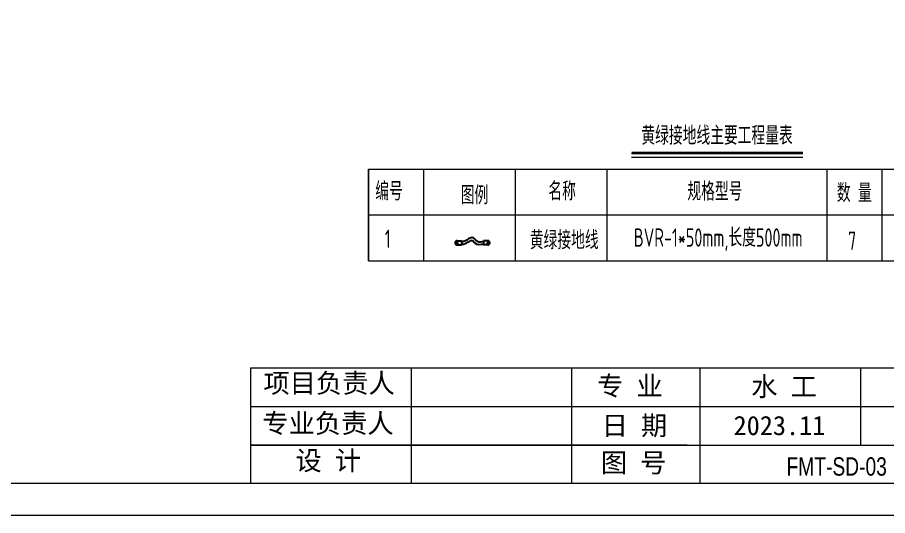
# Model space of a CAD drawing. Header units: millimetres. Extents: x 4 to 2106212, y -117026 to 198097.
# Drawn here: x 1247756 to 1295200, y -117026 to -89853 of the extents above; entities that cross this region are included whole.
import ezdxf
from ezdxf.enums import TextEntityAlignment as Align

# ---------------------------------------------------------------- set-up
doc = ezdxf.new("R2010")
doc.units = ezdxf.units.MM
doc.layers.add('图框', color=7, linetype='Continuous', lineweight=13)
doc.layers.add('文本', color=3, linetype='Continuous', lineweight=13)
doc.layers.add('接地线', color=7, linetype='Continuous')
doc.styles.add('Arial', font='arial.ttf')
doc.styles.add('hztxt', font='ros1.shx', dxfattribs={"width": 0.8, "bigfont": 'hztxt.shx'})
doc.styles.get("Standard").update_dxf_attribs({"font": 'arial.ttf'})

# ---------------------------------------------------------------- blocks, each defined once
blk = doc.blocks.new('GW-TK')
at = {"layer": '图框', "linetype": 'Continuous'}
for p, q in [((927383.55, 464441.02), (927383.55, 464423.01)), ((927408.55, 464441.02), (927408.55, 464423.01)), ((927433.55, 464441.02), (927433.55, 464423.01)), ((927453.55, 464441.02), (927453.55, 464423.01)), ((927478.55, 464441.02), (927478.55, 464429.01)), ((927383.55, 464435.01), (927523.55, 464435.01)), ((927451.56, 464429.01), (927383.55, 464429.01)), ((927383.55, 464429.01), (927598.55, 464429.01))]:
    blk.add_line(p, q, dxfattribs=at)
at = {"layer": '图框'}
for points in [[(927183.55, 464715.01), (927603.55, 464715.01), (927603.55, 464418.01), (927183.55, 464418.01)], [(927188.55, 464710.01), (927598.55, 464710.01), (927598.55, 464423.01), (927188.55, 464423.01)]]:
    blk.add_lwpolyline(points, close=True, dxfattribs=at)
at = {"layer": '图框', "linetype": 'Continuous'}
blk.add_lwpolyline([(927383.55, 464441.02), (927598.55, 464441.02)], dxfattribs=at)
at = {"layer": '图框', "linetype": 'Continuous', "char_height": 3, "attachment_point": 1}
for s, width, heights, insert in [('{\\fSimSun|b0|i0|c134|p2;项目负责人}', 26.0225, [0], (927385.56, 464440.15)), ('{\\fSimSun|b0|i0|c134|p2;专 业}', 12.8345, [0], (927437.53, 464439.73)), ('{\\fSimSun|b0|i0|c134|p2;专业负责人}', 24.6361, [2.04], (927385.39, 464433.9)), ('{\\fSimSun|b0|i0|c134|p2;日 期}', 11.224, [0], (927438.25, 464433.55)), ('{\\fSimSun|b0|i0|c134|p2;设 计}', 16.2353, [0], (927390.55, 464428.09)), ('{\\fSimSun|b0|i0|c134|p2;图 号}', 23.6261, [0], (927438.11, 464427.75))]:
    blk.add_mtext_dynamic_manual_height_columns(s, width=width, gutter_width=17.5, heights=heights, dxfattribs=dict(at, insert=insert))
at = {"layer": '图框', "color": 3, "linetype": 'Continuous', "char_height": 3, "attachment_point": 1}
for s, insert in [('{\\fSimSun|b0|i0|c134|p2;水 工}', (927461.55, 464439.63)), ('{\\fSimSun|b0|i0|c134|p2;2023.11}', (927458.8, 464433.55))]:
    blk.add_mtext_dynamic_manual_height_columns(s, width=11.224, gutter_width=17.5, heights=[0], dxfattribs=dict(at, insert=insert))
blk = doc.blocks.new('agargargarg')
at = {"layer": '接地线', "color": 2, "ltscale": 10}
for p, q in [((-4048, -28), (-2863, -28)), ((-4048, -1133), (-2863, -1133)), ((-2863, -28), (-2863, -1133)), ((4358, -28), (3173, -28)), ((3173, -28), (3173, -1133)), ((4358, -1133), (3173, -1133))]:
    blk.add_line(p, q, dxfattribs=at)
for centre in [(-4048, -581), (4358, -581)]:
    blk.add_circle(centre, 190, dxfattribs=at)
for centre, start, end in [((-4048, -581), 90, 270), ((4358, -581), 270, 90)]:
    blk.add_arc(centre, 553, start, end, dxfattribs=at)
at = {"layer": '接地线', "color": 3, "ltscale": 10}
for points in [[(3173, -186), (1523, -245), (346, 789), (-2293, -186), (-2863, -186)], [(3173, -1005), (989, -766), (106, -30), (-2293, -1005), (-2863, -1005)]]:
    blk.add_spline(points, degree=3, dxfattribs=at)

msp = doc.modelspace()

# ---------------------------------------------------------------- linework, layer by layer
at = {"layer": '文本', "color": 7, "linetype": 'ByBlock', "lineweight": 5}
for p, q in [((1281246.1083, -97255.4355), (1290457.5868, -97255.4355)), ((1281246.1083, -97476.7932), (1290584.9448, -97476.7932)), ((1266895.189, -98130.5612), (1266895.189, -103130.5539)), ((1269895.3739, -98130.5612), (1269895.3739, -103130.5539)), ((1274895.3198, -98130.5612), (1274895.3198, -103130.5539)), ((1279895.0105, -98130.5612), (1279895.0105, -103130.5539)), ((1291894.9514, -98130.5612), (1291894.9514, -103130.5539)), ((1294894.509, -98130.5612), (1294894.509, -103130.5539))]:
    msp.add_line(p, q, dxfattribs=at)
at = {"layer": '文本', "color": 7, "linetype": 'ByBlock', "lineweight": 5, "const_width": 140.625}
msp.add_lwpolyline([(1281246.1083, -97255.4355), (1290584.9448, -97255.4355)], dxfattribs=at)
at = {"layer": '文本', "color": 7, "linetype": 'ByBlock', "lineweight": 5, "flags": 128}
for points in [[(1266895.189, -103130.5539), (1266895.189, -98130.5612), (1307895.1978, -98130.5612), (1307895.1978, -103130.5539)], [(1266895.189, -100630.5575), (1307895.1978, -100630.5575)], [(1266895.189, -103130.5539), (1307895.1978, -103130.5539)], [(1266895.189, -103130.5539), (1307895.1978, -103130.5539)]]:
    msp.add_lwpolyline(points, dxfattribs=at)

# ---------------------------------------------------------------- block references
at = {"xscale": 350, "yscale": 350, "zscale": 350}
msp.add_blockref('GW-TK', (-323323776.7127, -162663329.3938), dxfattribs=at)
at = {"layer": '文本', "color": 7, "linetype": 'ByBlock', "lineweight": 5, "xscale": 0.2, "yscale": 0.2, "zscale": 0.2}
msp.add_blockref('agargargarg', (1272535.3638, -102033.0476), dxfattribs=at)

# ---------------------------------------------------------------- texts
at = {"layer": '文本', "color": 7, "linetype": 'ByBlock', "lineweight": 5, "style": 'hztxt', "width": 0.75}
msp.add_text('黄绿接地线主要工程量表', height=1000, rotation=0.00000001, dxfattribs=at).set_placement((1285901.7689, -96298.985), align=Align.MIDDLE_CENTER)
for s, p in [('编号', (1267266.3956, -99838.0594)), ('图例', (1271929.1973, -100052.5361)), ('名称', (1276706.7075, -99838.0594)), ('规格型号', (1284283.6211, -99846.3271)), ('数 量', (1292431.5334, -99927.0643)), ('1', (1267789.3467, -102427.4035))]:
    msp.add_text(s, height=1000, rotation=0.00000001, dxfattribs=at).set_placement(p)
for s, p in [('黄绿接地线', (1277569.8571, -101948.0557)), ('BVR-1*50mm,长度500mm', (1285962.0174, -101920.7454)), ('7', (1293264.9192, -102037.0606))]:
    msp.add_text(s, height=1000, rotation=0.00000001, dxfattribs=at).set_placement(p, align=Align.MIDDLE)
at = {"layer": '文本', "style": 'Arial', "width": 0.75}
msp.add_text('FMT-SD-03', height=1000, dxfattribs=at).set_placement((1289688.1246, -115146.4691), align=Align.BOTTOM_LEFT)

doc.saveas('drawing.dxf')
